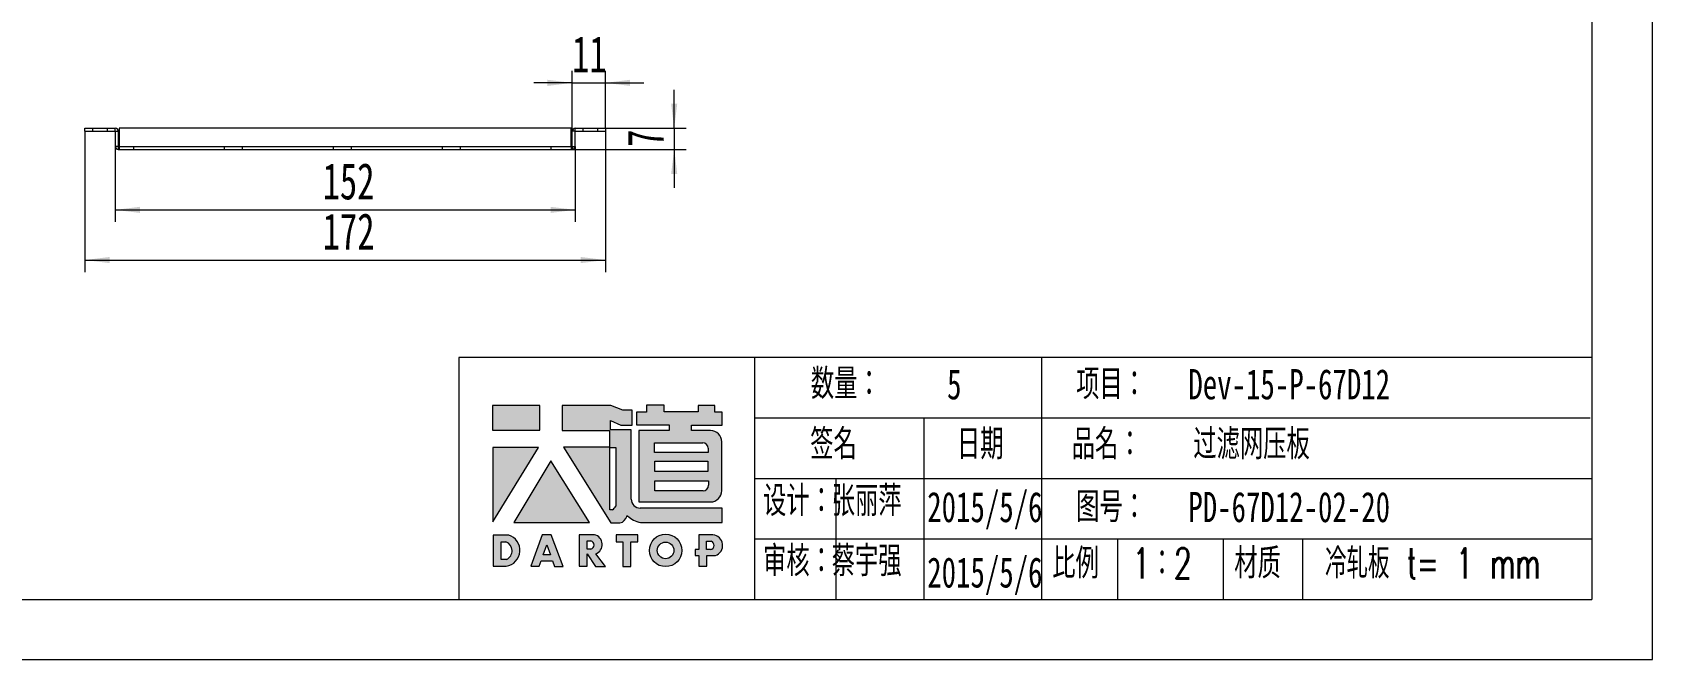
# Model space of a CAD drawing. Header units: millimetres. Extents: x 0 to 2100, y 1 to 1486.
# Drawn here: x 762 to 2100, y 1 to 519 of the extents above; entities that cross this region are included whole.
import ezdxf

# ---------------------------------------------------------------- set-up
doc = ezdxf.new("R2010")
doc.units = ezdxf.units.MM
doc.header["$LTSCALE"] = 5
doc.linetypes.add('HIDDEN', pattern=[1.905, 1.27, -0.635])
doc.layers.add('A-TITLEBLOCK', color=7, linetype='Continuous', lineweight=15)
doc.styles.add('SLDTEXTSTYLE0', font='TXT', dxfattribs={"width": 0.7, "bigfont": 'bigfont'})
doc.styles.add('SLDTEXTSTYLE1', font='TXT', dxfattribs={"width": 0.7})
doc.styles.add('SLDTEXTSTYLE2', font='TXT', dxfattribs={"width": 0.6454545454545455, "bigfont": 'bigfont'})
doc.dimstyles.new('SLDDIMSTYLE0', dxfattribs={"dimtxt": 30, "dimasz": 20.4, "dimexe": 0, "dimexo": 0.0625, "dimgap": 7.5, "dimtad": 2, "dimlfac": 0.4, "dimrnd": 1e-09, "dimzin": 12, "dimdsep": 46, "dimtxsty": 'SLDTEXTSTYLE1', "dimsah": 1, "dimcen": 0.09, "dimadec": 0, "dimazin": 3, "dimtfac": 1, "dimtmove": 0, "dimatfit": 0, "dimfxl": 0, "dimfrac": 2, "dimtolj": 1, "dimtzin": 12, "dimarcsym": 0})
doc.dimstyles.new('SLDDIMSTYLE1', dxfattribs={"dimtxt": 30, "dimasz": 20.4, "dimexe": 0, "dimexo": 0.0625, "dimgap": 7.5, "dimtad": 2, "dimlfac": 0.4, "dimrnd": 1e-09, "dimzin": 12, "dimdsep": 46, "dimtxsty": 'SLDTEXTSTYLE1', "dimsah": 1, "dimcen": 0.09, "dimadec": 0, "dimazin": 3, "dimtfac": 1, "dimtofl": 0, "dimtmove": 0, "dimatfit": 3, "dimfxl": 0, "dimfrac": 2, "dimtolj": 1, "dimtzin": 12, "dimarcsym": 0})

# ---------------------------------------------------------------- blocks, each defined once
blk = doc.blocks.new('块1')
at = {"linetype": 'Continuous'}
for color, points in [(12, [(38.64911384253101, 112.4338869249128), (38.64911384253101, 132.805911204909), (-0.3430541103638385, 132.805911204909), (-0.3430541103638385, 112.4338869249128)]), (12, [(-0.2385985326791573, 36.73651004401712), (37.39381434596872, 98.18017242690932), (-0.2385985326791573, 98.18017242690932)]), (12, [(79.70382133446837, 36.32722141401579), (47.82562804873742, 87.02983344207028), (17.06254387914912, 36.32722141401579)]), (8, [(119.4784898502452, 20.31856293554283), (119.4784898502452, 25.95302375570735), (101.6761439181468, 25.95302375570735), (101.6761439181468, 20.30507862020247), (107.230615122623, 20.30507862020247), (107.230615122623, -0.04751238172960405), (113.8809536261659, -0.04751238172960405), (113.8809536261659, 20.31856293554283)])]:
    blk.add_hatch(color=color, dxfattribs=at).paths.add_polyline_path(points, flags=0)
h = blk.add_hatch(color=12, dxfattribs=at)
edge = h.paths.add_edge_path(flags=0)
edge.add_line((96.91974998447763, 112.8031192064697), (96.91974998447763, 120.4249301475527))
edge.add_line((96.91974998447763, 120.4249301475527), (105.5254236165795, 116.7072250918039))
edge.add_line((105.5254236165795, 116.7072250918039), (114.8293003269457, 116.7072250918039))
edge.add_line((114.8293003269457, 116.7072250918039), (114.8293003269457, 129.0211811699663))
edge.add_line((114.8293003269457, 129.0211811699663), (107.1536478549415, 129.0211811699663))
edge.add_line((107.1536478549415, 129.0211811699663), (97.15248434288227, 132.9708957688752))
edge.add_line((97.15248434288227, 132.9708957688752), (57.07361186248012, 132.9708957688752))
edge.add_line((57.07361186248012, 132.9708957688752), (57.07361186248012, 112.1451639378658))
edge.add_line((57.07361186248012, 112.1451639378658), (96.06944492321303, 112.1451639378658))
edge.add_line((96.06944492321303, 112.1451639378658), (96.06944492321303, 111.7239773826479))
edge.add_line((96.06944492321303, 111.7239773826479), (96.06944492321303, 98.41337176259287))
edge.add_line((96.06944492321303, 98.41337176259287), (58.25469292186026, 98.41337176259287))
edge.add_line((58.25469292186026, 98.41337176259287), (97.14973551250785, 35.81838680902813))
edge.add_line((97.14973551250785, 35.81838680902813), (104.8517496258944, 35.81838680902813))
edge.add_arc((103.1522661732545, 43.19073791617159), 7.565699230923236, 282.9811251691752, 345.4172256101925)
edge.add_line((110.4742357209487, 41.28585818363424), (110.4742357209485, 41.57420646706384))
edge.add_line((110.4742357209485, 41.57420646706384), (111.1534877676687, 41.57420646706384))
edge.add_arc((125.6862665597181, 57.01533391065622), 21.20448245413953, 226.7357971412295, 259.3209385163939)
edge.add_line((121.7569166934852, 36.17810075035764), (189.3436952156749, 36.17810075035741))
edge.add_line((189.3436952156749, 36.17810075035741), (189.3436952156749, 48.04945400769147))
edge.add_line((189.3436952156749, 48.04945400769147), (121.4690706102231, 48.04945400769217))
edge.add_arc((121.4690706101288, 55.44240398909943), 7.3929499814069, 180.0000000007005, 270.0000000007314, ccw=False)
edge.add_line((114.0761206287219, 55.44240398900904), (114.0761206287222, 112.8031192064697))
edge.add_line((114.0761206287222, 112.8031192064697), (96.91974998447763, 112.8031192064697))
edge = h.paths.add_edge_path(flags=0)
edge.add_line((98.54613601073483, 46.61059824254042), (96.44511849537325, 46.61059824254042))
edge.add_line((96.44511849537325, 46.61059824254042), (96.46252775885408, 98.14725483353753))
edge.add_line((96.46252775885408, 98.14725483353753), (101.4177538027511, 98.14646163856658))
edge.add_line((101.4177538027511, 98.14646163856658), (101.4177538027511, 49.56400355861728))
edge.add_arc((91.74553373631574, 56.09562428599831), 11.67107151635652, 305.6398792732127, 325.96896311389804, ccw=False)
h = blk.add_hatch(color=12, dxfattribs=at)
edge = h.paths.add_edge_path(flags=0)
edge.add_line((189.2273280360576, 116.7135706519118), (189.2273280360576, 127.2971717953349))
edge.add_line((189.2273280360576, 127.2971717953349), (183.2138020505463, 127.2971717953349))
edge.add_line((183.2138020505463, 127.2971717953349), (183.2138020505463, 133.0176942750186))
edge.add_line((183.2138020505463, 133.0176942750186), (169.468730696456, 133.0176942750186))
edge.add_line((169.468730696456, 133.0176942750186), (169.468730696456, 127.5831185998255))
edge.add_line((169.468730696456, 127.5831185998255), (141.4068311369998, 127.5831185998255))
edge.add_line((141.4068311369998, 127.5831185998255), (141.4068311369998, 133.3036410794854))
edge.add_line((141.4068311369998, 133.3036410794854), (126.7097479750951, 133.3036410794854))
edge.add_line((126.7097479750951, 133.3036410794854), (126.7097479750951, 127.4772270647952))
edge.add_line((126.7097479750951, 127.4772270647952), (118.5887848785727, 127.4772270647952))
edge.add_line((118.5887848785727, 127.4772270647952), (118.5887848785727, 116.9313026847669))
edge.add_line((118.5887848785727, 116.9313026847669), (145.3880547253769, 116.9313026847669))
edge.add_line((145.3880547253769, 116.9313026847669), (145.3880547253769, 112.2669193733156))
edge.add_line((145.3880547253769, 112.2669193733156), (120.4158412272832, 112.2669193733156))
edge.add_line((120.4158412272832, 112.2669193733156), (120.4158412272832, 53.21275698636857))
edge.add_line((120.4158412272832, 53.21275698636857), (179.6993458560694, 53.21275698636857))
edge.add_arc((179.699345856161, 62.45394446291773), 9.241187476549413, 269.9999999994329, 359.9999999994308)
edge.add_line((188.9405333327104, 62.45394446282578), (188.9405333327107, 102.895647913644))
edge.add_arc((179.6993458561152, 102.8956479135983), 9.241187476595556, 2.829145976812388e-10, 90.00000000028388)
edge.add_line((179.6993458560694, 112.1368353901939), (164.0278778403414, 112.136835390194))
edge.add_line((164.0278778403414, 112.136835390194), (164.0278778403414, 116.7135706519118))
edge.add_line((164.0278778403414, 116.7135706519118), (189.2273280360576, 116.7135706519118))
h.paths.add_polyline_path([(133.6752857684512, 78.38400773096745), (133.6752857684512, 86.9651880479648), (177.4861544918635, 86.9651880479648), (177.4861544918635, 78.38400773096745)], flags=0)
edge = h.paths.add_edge_path(flags=0)
edge.add_line((133.3884910658065, 102.1255244531596), (173.1523554557823, 102.1255244531596))
edge.add_arc((173.1523554556227, 97.50493071507823), 4.62059373808164, -1.9737740331038367e-09, 89.9999999980206, ccw=False)
edge.add_line((177.7729491937046, 97.50493071491913), (177.7729491937046, 94.11623774518648))
edge.add_line((177.7729491937046, 94.11623774518648), (133.3884910658065, 94.11623774518648))
edge.add_line((133.3884910658065, 94.11623774518648), (133.3884910658065, 102.1255244531596))
edge = h.paths.add_edge_path(flags=0)
edge.add_line((133.6752857684512, 62.36583091226655), (133.6752857684512, 70.66106442486453))
edge.add_line((133.6752857684512, 70.66106442486453), (178.0588276197558, 70.66106442486453))
edge.add_line((178.0588276197558, 70.66106442486453), (178.0588276197558, 66.98642465049213))
edge.add_arc((173.4382338816462, 66.9864246503759), 4.620593738109521, -89.99999999855481, 1.4405259207705967e-09, ccw=False)
edge.add_line((173.4382338817628, 62.36583091226638), (133.6752857684512, 62.36583091226655))
h = blk.add_hatch(color=8, dxfattribs=at)
edge = h.paths.add_edge_path(flags=0)
edge.add_arc((8.907678533005281, 13.18337713897282), 13.30525839164979, 278.6604405932824, 432.3203452583787)
edge.add_line((12.94841578082462, 25.86021993844982), (0.03811712337375894, 25.86021993844982))
edge.add_line((0.03811712337375983, 25.86021993844982), (0.03811712337375983, 0.02982413269962692))
edge.add_line((0.03811712337375983, 0.02982413269962854), (10.91116154509436, 0.02982413269962854))
edge = h.paths.add_edge_path(flags=0)
edge.add_line((6.588581432642183, 20.20354965782483), (10.60432201349048, 20.20354965782483))
edge.add_arc((7.884197118354085, 12.84309647558925), 7.846996272015349, -65.785734817285, 69.71773257233048, ccw=False)
edge.add_line((11.10264354720974, 5.686494413324707), (6.588581432642183, 5.686494413324707))
edge.add_line((6.588581432642183, 5.686494413324707), (6.588581432642183, 20.20354965782483))
h = blk.add_hatch(color=8, dxfattribs=at)
h.paths.add_polyline_path([(57.86894030310964, -0.05385794184611415), (47.92275341108183, 26.07279620361487), (40.55497001353382, 26.07279620361487), (31.07974950352449, 0.002062307009149631), (38.05903145190165, 0.002062307009149631), (39.70099984457549, 4.62242329487615), (49.15606226069625, 4.62242329487615), (50.83376545671148, -0.05385794184611415)], flags=0)
h.paths.add_polyline_path([(41.4914051132817, 9.602498223888368), (44.36668235474562, 17.79461638394841), (47.34916400664314, 9.602498223888368)], flags=0)
h = blk.add_hatch(color=8, dxfattribs=at)
edge = h.paths.add_edge_path(flags=0)
edge.add_arc((81.90655125531688, 17.99331173623158), 8.266266239124773, 290.6073250211866, 437.2124199352527)
edge.add_line((83.73618273928103, 26.05455271817605), (71.03858969669615, 26.05455271817605))
edge.add_line((71.03858969669615, 26.05455271817605), (71.03858969669615, -0.01221520334738813))
edge.add_line((71.03858969669615, -0.01221520334738869), (77.74848620576093, -0.01221520334738869))
edge.add_line((77.74848620576093, -0.01221520334738869), (77.74848620576093, 10.32152950896504))
edge.add_line((77.74848620576093, 10.32152950896504), (84.64530322422006, -0.1054156181724561))
edge.add_line((84.64530322422006, -0.105415618172457), (92.75343844151823, -0.105415618172457))
edge.add_line((92.75343844151823, -0.105415618172457), (84.81595720545106, 10.25596629005833))
edge = h.paths.add_edge_path(flags=0)
edge.add_arc((79.87974651986279, 17.60742235935877), 3.511384235190945, -77.47302943994771, 76.71957553051169, ccw=False)
edge.add_line((80.64136280020952, 14.17963008317599), (77.68709564700494, 14.17963008317597))
edge.add_line((77.68709564700494, 14.17963008317597), (77.68709564700494, 21.02490310031068))
edge.add_line((77.68709564700494, 21.02490310031068), (80.68637197964578, 21.02490310031068))
h = blk.add_hatch(color=8, dxfattribs=at)
edge = h.paths.add_edge_path(flags=0)
edge.add_arc((142.5393495162486, 13.11476576962944), 13.38318296392606, 0, 360)
edge = h.paths.add_edge_path(flags=0)
edge.add_arc((142.5393495162486, 13.11476576962944), 6.875414427692794, 0, 360)
h = blk.add_hatch(color=8, dxfattribs=at)
edge = h.paths.add_edge_path(flags=0)
edge.add_arc((180.8673706313665, 17.23667524713854), 8.786258111376345, 288.8958684179253, 445.2442177897109)
edge.add_line((181.5958285641788, 25.99268350660529), (181.2117367946142, 25.99268350660529))
edge.add_line((181.2117367946142, 25.99268350660529), (169.8920506732323, 25.99268350660529))
edge.add_line((169.8920506732323, 25.99268350660529), (169.8920506732323, 13.82745149460132))
edge.add_line((169.8920506732323, 13.82745149460132), (166.8884946503463, 13.82745149460132))
edge.add_line((166.8884946503463, 13.82745149460132), (166.8884946503463, 8.889415901437063))
edge.add_line((166.8884946503463, 8.889415901437063), (169.843487992099, 8.889415901437063))
edge.add_line((169.843487992099, 8.889415901437063), (169.843487992099, 0.03339351019693204))
edge.add_line((169.843487992099, 0.03339351019693122), (176.4516777525268, 0.03339351019693122))
edge.add_line((176.4516777525268, 0.03339351019693122), (176.4516777525268, 8.923919884871967))
edge.add_line((176.4516777525268, 8.923919884871967), (183.7127932514415, 8.923919884871967))
edge = h.paths.add_edge_path(flags=0)
edge.add_arc((179.0600297303263, 17.31202188104179), 3.51531887461637, -79.01085638112988, 72.55127628001372, ccw=False)
edge.add_line((179.7301303377721, 13.86116228289312), (176.3536361136639, 13.86116228289306))
edge.add_line((176.3536361136639, 13.86116228289306), (176.3536361136639, 20.66558575653326))
edge.add_line((176.3536361136639, 20.66558575653326), (180.114105687377, 20.66558575653326))
at = {"layer": 'A-TITLEBLOCK'}
for p, q in [((38.64911384253101, 132.805911204909), (-0.3430541103638385, 132.805911204909)), ((-0.3430541103638385, 132.805911204909), (-0.3430541103638385, 112.4338869249128)), ((38.64911384253101, 112.4338869249128), (38.64911384253101, 132.805911204909)), ((97.15248434288227, 132.9708957688752), (57.07361186248012, 132.9708957688752)), ((57.07361186248012, 132.9708957688752), (57.07361186248012, 112.1451639378658)), ((107.1536478549415, 129.0211811699663), (97.15248434288227, 132.9708957688752)), ((114.8293003269457, 129.0211811699663), (107.1536478549415, 129.0211811699663)), ((114.8293003269457, 116.7072250918039), (114.8293003269457, 129.0211811699663)), ((126.7097479750951, 127.4772270647952), (118.5887848785727, 127.4772270647952)), ((118.5887848785727, 127.4772270647952), (118.5887848785727, 116.9313026847669)), ((141.4068311369998, 133.3036410794854), (126.7097479750951, 133.3036410794854)), ((126.7097479750951, 133.3036410794854), (126.7097479750951, 127.4772270647952)), ((141.4068311369998, 127.5831185998255), (141.4068311369998, 133.3036410794854)), ((169.468730696456, 127.5831185998255), (141.4068311369998, 127.5831185998255)), ((183.2138020505463, 133.0176942750186), (169.468730696456, 133.0176942750186)), ((169.468730696456, 133.0176942750186), (169.468730696456, 127.5831185998255)), ((183.2138020505463, 127.2971717953349), (183.2138020505463, 133.0176942750186)), ((189.2273280360576, 127.2971717953349), (183.2138020505463, 127.2971717953349)), ((189.2273280360576, 116.7135706519118), (189.2273280360576, 127.2971717953349)), ((-0.3430541103638385, 112.4338869249128), (38.64911384253101, 112.4338869249128)), ((57.07361186248012, 112.1451639378658), (96.06944492321303, 112.1451639378658)), ((96.06944492321303, 112.1451639378658), (96.06944492321303, 111.7239773826479)), ((96.06944492321303, 111.7239773826479), (96.06944492321303, 98.41337176259287)), ((96.91974998447763, 120.4249301475527), (105.5254236165795, 116.7072250918039)), ((96.91974998447763, 112.8031192064697), (96.91974998447763, 120.4249301475527)), ((114.0761206287222, 112.8031192064697), (96.91974998447763, 112.8031192064697)), ((105.5254236165795, 116.7072250918039), (114.8293003269457, 116.7072250918039)), ((114.0761206287222, 55.44240398900904), (114.0761206287222, 112.8031192064697)), ((118.5887848785727, 116.9313026847669), (145.3880547253769, 116.9313026847669)), ((145.3880547253769, 112.2669193733156), (120.4158412272832, 112.2669193733156)), ((120.4158412272832, 112.2669193733156), (120.4158412272832, 53.21275698636857)), ((145.3880547253769, 116.9313026847669), (145.3880547253769, 112.2669193733156)), ((164.0278778403414, 112.136835390194), (164.0278778403414, 116.7135706519118)), ((164.0278778403414, 116.7135706519118), (189.2273280360576, 116.7135706519118)), ((179.6993458560694, 112.136835390194), (164.0278778403414, 112.136835390194)), ((37.39381434596872, 98.18017242690932), (-0.2385985326791573, 98.18017242690932)), ((-0.2385985326791573, 98.18017242690932), (-0.2385985326791573, 36.73651004401712)), ((-0.2385985326791573, 36.73651004401712), (37.39381434596872, 98.18017242690932)), ((96.06944492321303, 98.41337176259287), (58.25469292186026, 98.41337176259287)), ((58.25469292186026, 98.41337176259287), (97.14973551250785, 35.81838680902813)), ((96.44511849537325, 46.61059824254042), (96.46252775885408, 98.14725483353753)), ((96.46252775885408, 98.14725483353753), (101.4177538027511, 98.14646163856658)), ((101.4177538027511, 98.14646163856658), (101.4177538027511, 49.56400355861728)), ((133.3884910658065, 94.11623774518648), (133.3884910658065, 102.1255244531596)), ((133.3884910658065, 102.1255244531596), (173.1523554557823, 102.1255244531596)), ((177.7729491937046, 94.11623774518648), (133.3884910658065, 94.11623774518648)), ((177.7729491937046, 97.50493071491913), (177.7729491937046, 94.11623774518648)), ((188.9405333327107, 62.45394446282578), (188.9405333327107, 102.895647913644)), ((47.82562804873742, 87.02983344207028), (17.06254387914912, 36.32722141401579)), ((79.70382133446837, 36.32722141401579), (47.82562804873742, 87.02983344207028)), ((133.6752857684512, 78.38400773096745), (133.6752857684512, 86.9651880479648)), ((133.6752857684512, 86.9651880479648), (177.4861544918635, 86.9651880479648)), ((177.4861544918635, 86.9651880479648), (177.4861544918635, 78.38400773096745)), ((177.4861544918635, 78.38400773096745), (133.6752857684512, 78.38400773096745)), ((133.6752857684512, 62.36583091226655), (133.6752857684512, 70.66106442486453)), ((133.6752857684512, 70.66106442486453), (178.0588276197558, 70.66106442486453)), ((178.0588276197558, 70.66106442486453), (178.0588276197558, 66.98642465049213)), ((173.4382338817628, 62.36583091226655), (133.6752857684512, 62.36583091226655)), ((98.54613601073483, 46.61059824254042), (96.44511849537325, 46.61059824254042)), ((110.4742357209485, 41.2858581836343), (110.4742357209485, 41.57420646706384)), ((110.4742357209485, 41.57420646706384), (111.1534877676687, 41.57420646706384)), ((120.4158412272832, 53.21275698636857), (179.6993458560694, 53.21275698636857)), ((189.3436952156749, 48.04945400769147), (121.4690706102231, 48.04945400769217)), ((189.3436952156749, 36.17810075035741), (189.3436952156749, 48.04945400769147)), ((17.06254387914912, 36.32722141401579), (79.70382133446837, 36.32722141401579)), ((97.14973551250785, 35.81838680902813), (104.8517496258944, 35.81838680902813)), ((121.7569166934851, 36.17810075035741), (189.3436952156749, 36.17810075035741)), ((12.94841578082462, 25.86021993844982), (0.03811712337375983, 25.86021993844982)), ((0.03811712337375983, 25.86021993844982), (0.03811712337375983, 0.02982413269962854)), ((6.588581432642183, 5.686494413324707), (6.588581432642183, 20.20354965782483)), ((6.588581432642183, 20.20354965782483), (10.60432201349048, 20.20354965782483)), ((40.55497001353382, 26.07279620361487), (31.07974950352449, 0.002062307009149631)), ((47.92275341108183, 26.07279620361487), (40.55497001353382, 26.07279620361487)), ((41.4914051132817, 9.602498223888368), (44.36668235474562, 17.79461638394841)), ((44.36668235474562, 17.79461638394841), (47.34916400664314, 9.602498223888368)), ((57.86894030310964, -0.05385794184611415), (47.92275341108183, 26.07279620361487)), ((83.73618273928103, 26.05455271817605), (71.03858969669615, 26.05455271817605)), ((71.03858969669615, 26.05455271817605), (71.03858969669615, -0.01221520334738869)), ((77.68709564700494, 14.17963008317597), (77.68709564700494, 21.02490310031068)), ((77.68709564700494, 21.02490310031068), (80.68637197964578, 21.02490310031068)), ((80.64136280020952, 14.17963008317597), (77.68709564700494, 14.17963008317597)), ((119.4784898502452, 25.95302375570735), (101.6761439181468, 25.95302375570735)), ((101.6761439181468, 25.95302375570735), (101.6761439181468, 20.30507862020247)), ((101.6761439181468, 20.30507862020247), (107.230615122623, 20.30507862020247)), ((107.230615122623, 20.30507862020247), (107.230615122623, -0.04751238172960405)), ((113.8809536261659, -0.04751238172960405), (113.8809536261659, 20.31856293554283)), ((113.8809536261659, 20.31856293554283), (119.4784898502452, 20.31856293554283)), ((119.4784898502452, 20.31856293554283), (119.4784898502452, 25.95302375570735)), ((169.8920506732323, 13.82745149460132), (166.8884946503463, 13.82745149460132)), ((166.8884946503463, 13.82745149460132), (166.8884946503463, 8.889415901437063)), ((181.2117367946142, 25.99268350660529), (169.8920506732323, 25.99268350660529)), ((169.8920506732323, 25.99268350660529), (169.8920506732323, 13.82745149460132)), ((176.3536361136639, 13.86116228289306), (176.3536361136639, 20.66558575653326)), ((176.3536361136639, 20.66558575653326), (180.114105687377, 20.66558575653326)), ((179.7301303377721, 13.86116228289306), (176.3536361136639, 13.86116228289306)), ((181.5958285641788, 25.99268350660529), (181.2117367946142, 25.99268350660529)), ((0.03811712337375983, 0.02982413269962854), (10.91116154509436, 0.02982413269962854)), ((11.10264354720974, 5.686494413324707), (6.588581432642183, 5.686494413324707)), ((31.07974950352449, 0.002062307009149631), (38.05903145190165, 0.002062307009149631)), ((38.05903145190165, 0.002062307009149631), (39.70099984457549, 4.62242329487615)), ((39.70099984457549, 4.62242329487615), (49.15606226069625, 4.62242329487615)), ((47.34916400664314, 9.602498223888368), (41.4914051132817, 9.602498223888368)), ((49.15606226069625, 4.62242329487615), (50.83376545671148, -0.05385794184611415)), ((77.74848620576093, -0.01221520334738869), (77.74848620576093, 10.32152950896504)), ((77.74848620576093, 10.32152950896504), (84.64530322422006, -0.105415618172457)), ((92.75343844151823, -0.105415618172457), (84.81595720545106, 10.25596629005833)), ((166.8884946503463, 8.889415901437063), (169.843487992099, 8.889415901437063)), ((169.843487992099, 8.889415901437063), (169.843487992099, 0.03339351019693122)), ((169.843487992099, 0.03339351019693122), (176.4516777525268, 0.03339351019693122)), ((176.4516777525268, 0.03339351019693122), (176.4516777525268, 8.923919884871967)), ((176.4516777525268, 8.923919884871967), (183.7127932514415, 8.923919884871967)), ((50.83376545671148, -0.05385794184611415), (57.86894030310964, -0.05385794184611415)), ((71.03858969669615, -0.01221520334738869), (77.74848620576093, -0.01221520334738869)), ((84.64530322422006, -0.105415618172457), (92.75343844151823, -0.105415618172457)), ((107.230615122623, -0.04751238172960405), (113.8809536261659, -0.04751238172960405))]:
    blk.add_line(p, q, dxfattribs=at)
for radius in [13.38318296392606, 6.875414427692789]:
    blk.add_circle((142.5393495162486, 13.11476576962944), radius, dxfattribs=at)
for centre, radius, start, end in [((179.6993458561152, 102.8956479135983), 9.241187476595641, 2.829145976812388e-10, 90.00000000028388), ((173.1523554556227, 97.50493071507823), 4.620593738081908, 359.9999999980279, 89.99999999802147), ((173.4382338816462, 66.9864246503759), 4.620593738109676, 270.0000000014468, 1.441269694505783e-09), ((121.4690706101288, 55.44240398909943), 7.392949981407256, 180.0000000007013, 270.0000000007322), ((179.699345856161, 62.45394446291773), 9.241187476549669, 269.9999999994329, 359.9999999994308), ((91.74553373631574, 56.09562428599831), 11.67107151635653, 305.6398792732136, 325.9689631138988), ((103.1522661732545, 43.19073791617159), 7.565699230923485, 282.9811251691752, 345.4172256101925), ((125.6862665597181, 57.01533391065622), 21.20448245413976, 226.7357971412295, 259.3209385163938), ((7.884197118354085, 12.84309647558925), 7.846996272015353, 294.2142651827166, 69.71773257233134), ((8.907678533005281, 13.18337713897282), 13.30525839164982, 278.6604405932824, 72.32034525837781), ((79.87974651986279, 17.60742235935877), 3.511384235190964, 282.5269705600539, 76.71957553051254), ((81.90655125531688, 17.99331173623158), 8.266266239124777, 290.6073250211866, 77.21241993525196), ((179.0600297303263, 17.31202188104179), 3.515318874616421, 280.9891436188715, 72.55127628001448), ((180.8673706313665, 17.23667524713854), 8.786258111376384, 288.8958684179253, 85.24421778971013)]:
    blk.add_arc(centre, radius, start, end, dxfattribs=at)
blk = doc.blocks.new('_D_9')
at = {"layer": 'A-TITLEBLOCK'}
for p, q in [((805.3432200729835, 437.7665125872874), (805.3432200729835, 321.3101308093076)), ((1235.343220072984, 437.7665125872874), (1235.343220072984, 321.3101308093076)), ((805.3432200729835, 331.3101308093076), (1235.343220072984, 331.3101308093076))]:
    blk.add_line(p, q, dxfattribs=at)
for points in [[(805.3432200729835, 331.3101308093076), (825.7432200729835, 328.7701308093076), (825.7432200729835, 333.8501308093076)], [(1235.343220072984, 331.3101308093076), (1214.943220072983, 333.8501308093076), (1214.943220072983, 328.7701308093076)]]:
    blk.add_solid(points, dxfattribs=at)
at = {"layer": 'A-TITLEBLOCK', "insert": (1001.687865268335, 369.9821635845432), "char_height": 30, "attachment_point": 1, "style": 'SLDTEXTSTYLE1'}
blk.add_mtext('172', dxfattribs=at)
blk = doc.blocks.new('_D_10')
at = {"layer": 'A-TITLEBLOCK'}
for p, q in [((830.3432200729835, 425.2665125872874), (830.3432200729835, 362.7665125872873)), ((1210.343220072984, 425.2665125872874), (1210.343220072984, 362.7665125872873)), ((830.3432200729835, 372.7665125872874), (1210.343220072984, 372.7665125872874))]:
    blk.add_line(p, q, dxfattribs=at)
for points in [[(830.3432200729835, 372.7665125872874), (850.7432200729835, 370.2265125872873), (850.7432200729835, 375.3065125872874)], [(1210.343220072984, 372.7665125872874), (1189.943220072983, 375.3065125872874), (1189.943220072983, 370.2265125872873)]]:
    blk.add_solid(points, dxfattribs=at)
at = {"layer": 'A-TITLEBLOCK', "insert": (1001.667031582341, 411.438545362523), "char_height": 30, "attachment_point": 1, "style": 'SLDTEXTSTYLE1'}
blk.add_mtext('152', dxfattribs=at)
blk = doc.blocks.new('_D_11')
at = {"layer": 'A-TITLEBLOCK'}
for p, q in [((1207.843220072984, 437.7665125872874), (1207.843220072984, 487.7413113311471)), ((1235.343220072984, 440.2665125872874), (1235.343220072984, 487.7413113311471)), ((1207.843220072984, 477.7413113311471), (1176.093220072984, 477.7413113311471)), ((1207.843220072984, 477.7413113311471), (1235.343220072984, 477.7413113311471)), ((1235.343220072984, 477.7413113311471), (1267.093220072984, 477.7413113311471))]:
    blk.add_line(p, q, dxfattribs=at)
for points in [[(1207.843220072984, 477.7413113311471), (1187.443220072983, 480.2813113311472), (1187.443220072983, 475.2013113311471)], [(1235.343220072984, 477.7413113311471), (1255.743220072984, 475.2013113311471), (1255.743220072984, 480.2813113311472)]]:
    blk.add_solid(points, dxfattribs=at)
at = {"layer": 'A-TITLEBLOCK', "insert": (1207.722383301508, 516.4133441063827), "char_height": 30, "attachment_point": 1, "style": 'SLDTEXTSTYLE1'}
blk.add_mtext('11', dxfattribs=at)
blk = doc.blocks.new('_D_12')
at = {"layer": 'A-TITLEBLOCK'}
for p, q in [((1292.126310321275, 440.2665125872874), (1292.126310321275, 472.0165125872874)), ((1235.343220072984, 440.2665125872874), (1302.126310321275, 440.2665125872874)), ((1292.126310321275, 440.2665125872874), (1292.126310321275, 422.7665125872874)), ((1207.843220072984, 422.7665125872874), (1302.126310321275, 422.7665125872874)), ((1292.126310321275, 422.7665125872874), (1292.126310321275, 391.0165125872874))]:
    blk.add_line(p, q, dxfattribs=at)
for points in [[(1292.126310321275, 440.2665125872874), (1294.666310321275, 460.6665125872874), (1289.586310321275, 460.6665125872874)], [(1292.126310321275, 422.7665125872874), (1289.586310321275, 402.3665125872874), (1294.666310321275, 402.3665125872874)]]:
    blk.add_solid(points, dxfattribs=at)
at = {"layer": 'A-TITLEBLOCK', "insert": (1253.45427754604, 424.7947899127242), "char_height": 30, "attachment_point": 1, "rotation": 90.00000000000041, "style": 'SLDTEXTSTYLE1'}
blk.add_mtext('7', dxfattribs=at)

msp = doc.modelspace()

# ---------------------------------------------------------------- linework, layer by layer
at = {"color": 7, "linetype": 'Continuous', "lineweight": 15}
for p, q in [((805.3432127714145, 440.2665131274545), (830.3432261824596, 440.2665131274545)), ((805.3432127714145, 437.7665127176725), (805.3432127714145, 440.2665131274545)), ((805.3432127714145, 437.7665127176725), (830.3432261824596, 437.7665127176725)), ((830.3432261824596, 437.7665127176725), (830.3432261824596, 440.2665131274545)), ((830.3432261824596, 437.7665127176725), (830.3432261824596, 425.266512706031)), ((830.3432261824596, 437.7665127176725), (832.8432126224029, 437.7665127176725)), ((832.8432126224029, 437.7665127176725), (832.8432126224029, 425.266512706031)), ((1207.093214827775, 440.2665131274545), (833.5932253181923, 440.2665131274545)), ((833.5932253181923, 440.2665131274545), (833.5932253181923, 425.266512706031)), ((1207.093214827775, 425.266512706031), (1207.093214827775, 440.2665131274545)), ((1210.343213963507, 437.7665127176725), (1207.843227523564, 437.7665127176725)), ((1207.843227523564, 425.266512706031), (1207.843227523564, 437.7665127176725)), ((1210.343213963507, 437.7665127176725), (1210.343213963507, 440.2665131274545)), ((1210.343213963507, 440.2665131274545), (1235.343227374552, 440.2665131274545)), ((1210.343213963507, 437.7665127176725), (1235.343227374552, 437.7665127176725)), ((1210.343213963507, 425.266512706031), (1210.343213963507, 437.7665127176725)), ((1235.343227374552, 440.2665131274545), (1235.343227374552, 437.7665127176725)), ((832.8432126224029, 425.266512706031), (830.3432261824596, 425.266512706031)), ((832.8432126224029, 425.266512706031), (832.8432126224029, 422.7665125872874)), ((832.8432126224029, 425.266512706031), (833.5932253181923, 425.266512706031)), ((832.8432126224029, 422.7665125872874), (833.5932253181923, 422.7665125872874)), ((833.5932253181923, 425.266512706031), (833.5932253181923, 422.7665125872874)), ((833.5932253181923, 425.266512706031), (1207.093214827775, 425.266512706031)), ((833.5932253181923, 422.7665125872874), (1207.093214827775, 422.7665125872874)), ((1207.093214827775, 425.266512706031), (1207.843227523564, 425.266512706031)), ((1207.093214827775, 425.266512706031), (1207.093214827775, 422.7665125872874)), ((1207.093214827775, 422.7665125872874), (1207.843227523564, 422.7665125872874)), ((1207.843227523564, 425.266512706031), (1207.843227523564, 422.7665125872874)), ((1207.843227523564, 425.266512706031), (1210.343213963507, 425.266512706031))]:
    msp.add_line(p, q, dxfattribs=at)
at = {"color": 7, "linetype": 'HIDDEN', "lineweight": 0}
for p, q in [((811.5932254374015, 440.2665131274545), (811.5932254374015, 437.7665127176725)), ((824.0932135164726, 437.7665127176725), (824.0932135164726, 440.2665131274545)), ((1216.593226629494, 440.2665131274545), (1216.593226629494, 437.7665127176725)), ((1229.093214708565, 437.7665127176725), (1229.093214708565, 440.2665131274545)), ((845.3432193279255, 425.266512706031), (845.3432193279255, 422.7665125872874)), ((920.3432223081577, 425.266512706031), (920.3432223081577, 422.7665125872874)), ((935.3432154536235, 425.266512706031), (935.3432154536235, 422.7665125872874)), ((1010.343219598009, 425.266512706031), (1010.343219598009, 422.7665125872874)), ((1025.343220310471, 425.266512706031), (1025.343220310471, 422.7665125872874)), ((1100.34322387278, 425.266512706031), (1100.34322387278, 422.7665125872874)), ((1115.343217018245, 425.266512706031), (1115.343217018245, 422.7665125872874)), ((1190.343229311703, 425.266512706031), (1190.343229311703, 422.7665125872874))]:
    msp.add_line(p, q, dxfattribs=at)
at = {"color": 7, "linetype": 'Continuous', "lineweight": 15}
for centre, start, end in [((830.3432200729835, 437.7665125872874), 0, 90), ((1210.343220072984, 437.7665125872874), 90, 180), ((832.8432200729835, 425.2665125872874), 180, 270.0000000000008), ((1207.843220072984, 425.2665125872874), 270.0000000000008, 0)]:
    msp.add_arc(centre, 2.5, start, end, dxfattribs=at)
at = {"layer": 'A-TITLEBLOCK', "linetype": 'Continuous'}
for p, q in [((2100.394217826767, 1.073900783197187), (2100.394217826767, 1486.073900783198)), ((2050.317048859807, 1435.876351880282), (2050.317048859808, 50.87635188028155)), ((125.3170488598066, 50.87635188028155), (2050.317048859808, 50.87635188028155)), ((0.3942178267665047, 1.073900783197315), (2100.394217826767, 1.073900783197187))]:
    msp.add_line(p, q, dxfattribs=at)
at = {"layer": 'A-TITLEBLOCK'}
for p, q in [((2050.264030411216, 250.8763518802816), (1114.263692650125, 250.8763518802814)), ((1114.263692650125, 250.8763518802814), (1114.263692650125, 51.28193959846472)), ((1358.801186972369, 50.87635188028155), (1358.801186972369, 250.8763518802815)), ((1595.425952797991, 250.8763518802816), (1595.425952797991, 50.87635188028155)), ((1358.801186972369, 200.8763518802815), (2048.855356216334, 200.8763518802815)), ((1498.413351707264, 200.8763518802815), (1498.413351707264, 50.87635188028155)), ((1358.801186972369, 150.8763518802815), (2050.19942928908, 150.8763518802815)), ((1425.770399463602, 150.8763518802815), (1425.770399463602, 50.87635188028155)), ((1358.801186972369, 100.8763518802815), (2050.317048859807, 100.8763518802816)), ((1658.65728742284, 50.87635188028155), (1658.65728742284, 100.8763518802815)), ((1745.967547973369, 50.87635188028155), (1745.967547973369, 100.8763518802815)), ((1811.322287822912, 50.87635188028155), (1811.322287822912, 100.8763518802815))]:
    msp.add_line(p, q, dxfattribs=at)

# ---------------------------------------------------------------- block references
at = {"color": 7, "linetype": 'Continuous'}
msp.add_blockref('块1', (1142.496797711183, 78.19572233743375), dxfattribs=at)

# ---------------------------------------------------------------- texts
at = {"layer": 'A-TITLEBLOCK', "char_height": 25, "attachment_point": 1}
for s, insert, style in [('\\M+19094\\M+197CA\\M+18146', (1405.047133509556, 241.5004776580599), 'SLDTEXTSTYLE0'), ('项\\M+196DA\\M+18146', (1624.197304060644, 241.1808782106366), 'SLDTEXTSTYLE0'), ('Dev-15-P-67D12', (1716.881182420382, 241.1808787927134), 'SLDTEXTSTYLE1'), ('5', (1517.545721989348, 241.1808787927131), 'SLDTEXTSTYLE1'), ('签\\M+196BC', (1404.461271232295, 191.5744993601274), 'SLDTEXTSTYLE0'), ('\\M+193FA\\M+18AFA', (1525.710780385207, 191.5744993601274), 'SLDTEXTSTYLE0'), ('\\M+19569\\M+196BC\\M+18146', (1620.46582675791, 191.5744993601276), 'SLDTEXTSTYLE0'), ('过滤\\M+1E3A4压\\M+194C2', (1720.934156829388, 191.5744999422042), 'SLDTEXTSTYLE0'), ('张丽\\M+1E4CA', (1422.2470241265, 144.6966153679319), 'SLDTEXTSTYLE0'), ('设计\\M+18146', (1365.537332405731, 144.6966147858553), 'SLDTEXTSTYLE0'), ('2015/5/6', (1501.154730468862, 139.6966168766745), 'SLDTEXTSTYLE1'), ('图\\M+18D86\\M+18146', (1624.197304060644, 139.6966162945979), 'SLDTEXTSTYLE0'), ('PD-67D12-02-20', (1716.8464627148, 139.6966168766745), 'SLDTEXTSTYLE1'), ('审\\M+18A6A\\M+18146', (1365.53733240573, 95.02761865269977), 'SLDTEXTSTYLE0'), ('\\M+1E4EF\\M+18946强', (1422.2470241265, 95.0276192347764), 'SLDTEXTSTYLE0'), ('\\M+194E4\\M+197E1', (1604.454698287293, 93.13178465936925), 'SLDTEXTSTYLE0'), ('\\M+18DDE质', (1754.818427303991, 93.13178465936922), 'SLDTEXTSTYLE0'), ('\\M+197E2轧\\M+194C2 t= 1 mm', (1829.765073971063, 93.13178465936926), 'SLDTEXTSTYLE2'), ('2015/5/6', (1501.154730468862, 85.63178634040655), 'SLDTEXTSTYLE1'), ('1\\M+181462', (1670.560236587599, 93.13178524144563), 'SLDTEXTSTYLE0')]:
    msp.add_mtext(s, dxfattribs=dict(at, insert=insert, style=style))

# ---------------------------------------------------------------- dimensions: what is measured, and where the dimension line sits
at = {"layer": 'A-TITLEBLOCK'}
for base, p1, p2, dimstyle, picture, middle in [((1235.343220072984, 477.7413113311472), (1207.843220072984, 437.7665125872874), (1235.343220072984, 440.2665125872874), 'SLDDIMSTYLE0', '_D_11', (1220.889050496545, 477.7413113311472)), ((1235.343220072984, 331.3101308093076), (805.3432200729835, 437.7665125872874), (1235.343220072984, 437.7665125872874), 'SLDDIMSTYLE1', '_D_9', (1021.417032956973, 331.3101308093076)), ((1210.343220072984, 372.7665125872874), (830.3432200729835, 425.2665125872874), (1210.343220072984, 425.2665125872874), 'SLDDIMSTYLE1', '_D_10', (1021.417032956973, 372.7665125872874))]:
    dim = msp.add_linear_dim(base=base, p1=p1, p2=p2, dimstyle=dimstyle, dxfattribs=at)
    dim.commit()
    dim.dimension.update_dxf_attribs({"geometry": picture, "text_midpoint": middle, "dimtype": 160})
dim = msp.add_linear_dim(base=(1292.126310321275, 422.7665125872874), p1=(1235.343220072984, 440.2665125872874), p2=(1207.843220072984, 422.7665125872874), angle=90.0000000000002, dimstyle='SLDDIMSTYLE0', dxfattribs=at)
dim.commit()
dim.dimension.update_dxf_attribs({"geometry": '_D_12', "text_midpoint": (1292.126310321275, 431.3572898242488), "dimtype": 160})

doc.saveas('drawing.dxf')
